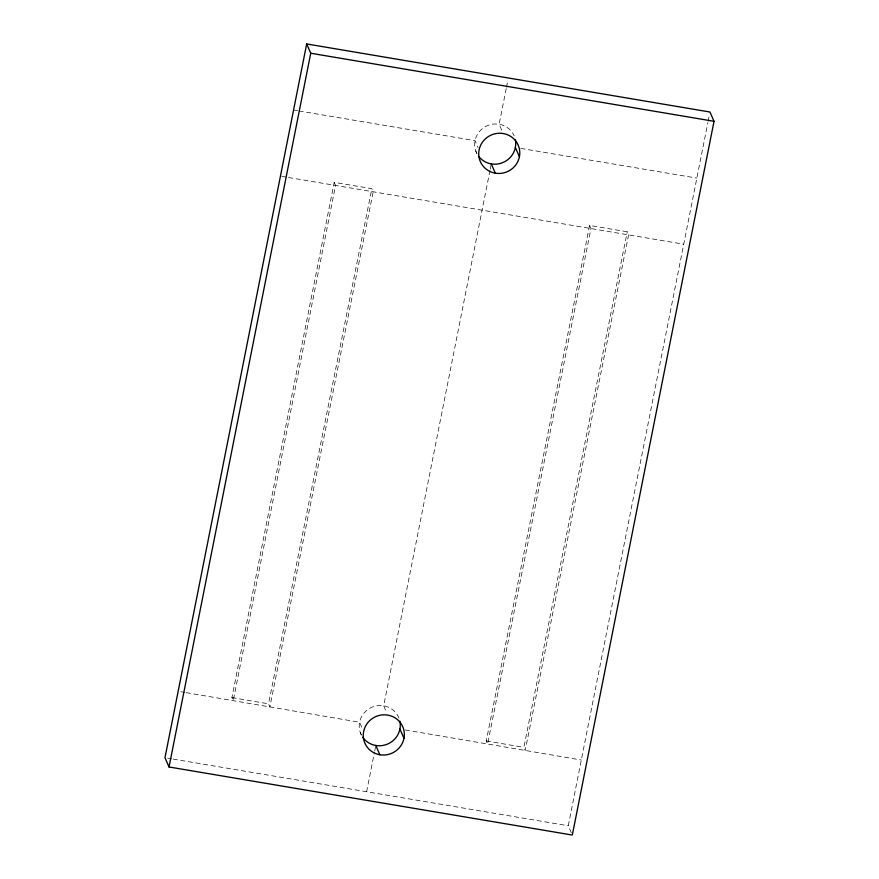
<?xml version="1.0" encoding="UTF-8"?>
<svg xmlns="http://www.w3.org/2000/svg" width="879" height="879" viewBox="0 0 879 879"><rect width="100%" height="100%" fill="white"/><g stroke="black" fill="none" stroke-linecap="round" stroke-linejoin="round"><path stroke-width="0.66" stroke-dasharray="4.39 3.3" d="M334.207 182.338L335.558 185.425L233.265 700.673L231.913 697.585L334.207 182.338L371.839 188.688L373.19 191.787L269.886 706.925L268.534 703.837L371.839 188.688M366.62 791.737L374.498 752.083M374.762 750.754L375.542 746.798M489.955 170.504L383.683 705.815L386.716 712.781M490.218 169.186L491.262 163.901M506.227 88.559L499.14 124.247L502.689 132.366M506.491 87.241L507.798 80.626M571.306 832.732L568.263 825.766L707.87 122.599M708.133 121.269L709.177 115.984M589.622 225.442L590.974 228.54L487.603 744.019L486.252 740.931L589.622 225.442L627.254 231.803L628.606 234.891L525.224 750.446L523.873 747.348L627.254 231.803M293.564 110.04L297.596 110.721M298.937 110.941L475.034 140.673L478.077 147.628M520.742 148.386L696.849 178.107M281.785 176.349L287.158 177.261M288.51 177.492L683.73 244.197M167.68 758.159L171.746 758.841M173.097 759.071L568.263 825.766M231.913 697.585L268.534 703.837M486.252 740.931L523.873 747.348M405.307 729.966L581.316 760.016M180.854 691.729L184.887 692.421M186.227 692.652L359.577 722.241L362.62 729.207M475.77 151.034L476.781 153.364M360.313 732.614L361.324 734.932M476.814 153.44A20.646 20.019 -23.6 0 1 486.658 125.972A20.646 20.019 -23.6 0 1 514.16 135.893M361.346 735.02A20.646 20.019 -23.6 0 1 371.817 707.265A20.646 20.019 -23.6 0 1 399.176 718.681"/><path stroke-width="1.32" d="M306.683 43.95L164.977 757.698L169.032 766.982L572.317 835.05L714.023 121.302L709.968 112.018L306.683 43.95L310.737 53.234L169.032 766.982M310.737 53.234L714.023 121.302M515.369 147.474L519.423 156.759M491.262 163.901L495.316 173.185A20.646 20.019 -23.6 0 0 518.687 146.386A20.646 20.019 -23.6 0 0 483.758 140.497A20.646 20.019 -23.6 0 0 495.316 173.185M399.912 729.054L403.966 738.327M375.805 745.469L379.86 754.753A20.646 20.019 -23.6 0 0 403.23 727.966A20.646 20.019 -23.6 0 0 368.301 722.066A20.646 20.019 -23.6 0 0 379.86 754.753M399.879 721.198A20.646 20.019 -23.6 0 1 387.672 744.019A20.646 20.019 -23.6 0 1 362.697 737.261M515.336 139.629A20.646 20.019 -23.6 0 1 503.744 162.175A20.646 20.019 -23.6 0 1 478.945 156.726"/></g></svg>
